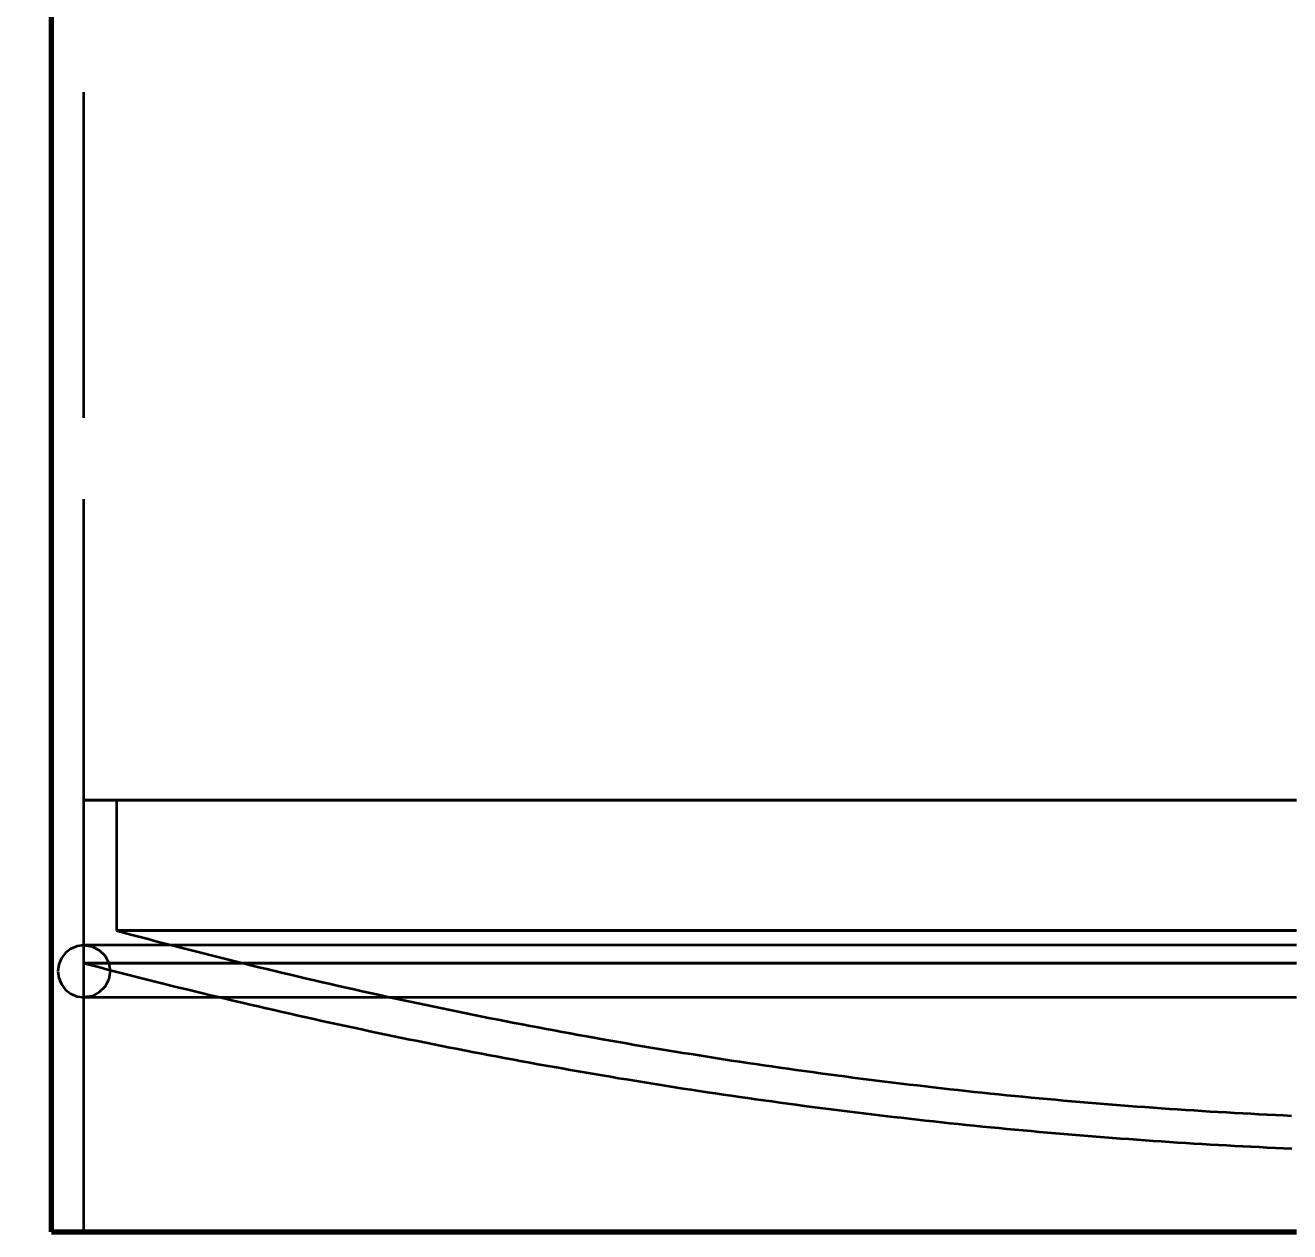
# Model space of a CAD drawing. Header units: millimetres. Extents: x 0 to 2208, y 0 to 420.
# Drawn here: x 87.77 to 103.31, y 120.98 to 135.8 of the extents above; entities that cross this region are included whole.
import ezdxf

# ---------------------------------------------------------------- set-up
doc = ezdxf.new("R2010")
doc.units = ezdxf.units.MM
doc.linetypes.add('IRAM-E-TRAZOS', pattern=[5, 4, -1])
for name, color, linetype, lineweight in [('01-VISIBLE', 7, 'CONTINUOUS', 70), ('02-OCULTA', 4, 'IRAM-E-TRAZOS', 35), ('04-COTA', 3, 'CONTINUOUS', 18)]:
    doc.layers.add(name, color=color, linetype=linetype, lineweight=lineweight)
doc.styles.add('ISO3098', font='isocpeur.ttf')
doc.dimstyles.new('FLAMA-IRAM', dxfattribs={"dimtxt": 3.5, "dimasz": 3.5, "dimexe": 2, "dimexo": 1.5, "dimgap": 1, "dimtad": 1, "dimdec": 1, "dimtxsty": 'ISO3098', "dimblk": 'IRAM_FLECHA', "dimblk1": 'IRAM_FLECHA', "dimblk2": 'IRAM_FLECHA', "dimcen": 2.5, "dimclrd": 256, "dimclre": 256, "dimclrt": 256, "dimazin": 3, "dimtfac": 1, "dimtmove": 0, "dimatfit": 3, "dimlwd": 18, "dimlwe": 18})

# ---------------------------------------------------------------- blocks, each defined once
blk = doc.blocks.new('IRAM_FLECHA')
blk.add_solid([(0, 0), (-1, 0.125), (-1, -0.125)])

msp = doc.modelspace()

# ---------------------------------------------------------------- linework, layer by layer
at = {"layer": '01-VISIBLE'}
msp.add_line((88.088, 120.979), (88.088, 140.105), dxfattribs=at)
msp.add_lwpolyline([(88.088, 120.979), (88.188, 120.979), (88.288, 120.979), (88.388, 120.979), (88.488, 120.979), (88.588, 120.979), (88.688, 120.979), (88.788, 120.979), (88.888, 120.979), (88.988, 120.979), (89.088, 120.979), (89.188, 120.979), (89.288, 120.979), (89.388, 120.979), (89.488, 120.979), (89.588, 120.979), (89.688, 120.979), (89.788, 120.979), (89.888, 120.979), (89.988, 120.979), (90.088, 120.979), (90.188, 120.979), (90.288, 120.979), (90.388, 120.979), (90.488, 120.979), (90.588, 120.979), (90.688, 120.979), (90.788, 120.979), (90.888, 120.979), (90.988, 120.979), (91.088, 120.979), (91.188, 120.979), (91.288, 120.979), (91.388, 120.979), (91.488, 120.979), (91.588, 120.979), (91.688, 120.979), (91.788, 120.979), (91.888, 120.979), (91.988, 120.979), (92.088, 120.979), (92.188, 120.979), (92.288, 120.979), (92.388, 120.979), (92.488, 120.979), (92.588, 120.979), (92.688, 120.979), (92.788, 120.979), (92.888, 120.979), (92.988, 120.979), (93.088, 120.979), (93.188, 120.979), (93.288, 120.979), (93.388, 120.979), (93.488, 120.979), (93.588, 120.979), (93.688, 120.979), (93.788, 120.979), (93.888, 120.979), (93.988, 120.979), (94.088, 120.979), (94.188, 120.979), (94.288, 120.979), (94.388, 120.979), (94.488, 120.979), (94.588, 120.979), (94.688, 120.979), (94.788, 120.979), (94.888, 120.979), (94.988, 120.979), (95.088, 120.979), (95.188, 120.979), (95.288, 120.979), (95.388, 120.979), (95.488, 120.979), (95.588, 120.979), (95.688, 120.979), (95.788, 120.979), (95.888, 120.979), (95.988, 120.979), (96.088, 120.979), (96.188, 120.979), (96.288, 120.979), (96.388, 120.979), (96.488, 120.979), (96.588, 120.979), (96.688, 120.979), (96.788, 120.979), (96.888, 120.979), (96.988, 120.979), (97.088, 120.979), (97.188, 120.979), (97.288, 120.979), (97.388, 120.979), (97.488, 120.979), (97.588, 120.979), (97.688, 120.979), (97.788, 120.979), (97.888, 120.979), (97.988, 120.979), (98.088, 120.979), (98.188, 120.979), (98.288, 120.979), (98.388, 120.979), (98.488, 120.979), (98.588, 120.979), (98.688, 120.979), (98.788, 120.979), (98.888, 120.979), (98.988, 120.979), (99.088, 120.979), (99.188, 120.979), (99.288, 120.979), (99.388, 120.979), (99.488, 120.979), (99.588, 120.979), (99.688, 120.979), (99.788, 120.979), (99.888, 120.979), (99.988, 120.979), (100.088, 120.979), (100.188, 120.979), (100.288, 120.979), (100.388, 120.979), (100.488, 120.979), (100.588, 120.979), (100.688, 120.979), (100.788, 120.979), (100.888, 120.979), (100.988, 120.979), (101.088, 120.979), (101.188, 120.979), (101.288, 120.979), (101.388, 120.979), (101.488, 120.979), (101.588, 120.979), (101.688, 120.979), (101.788, 120.979), (101.888, 120.979), (101.988, 120.979), (102.088, 120.979), (102.188, 120.979), (102.288, 120.979), (102.388, 120.979), (102.488, 120.979), (102.588, 120.979), (102.688, 120.979), (102.788, 120.979), (102.888, 120.979), (102.988, 120.979), (103.088, 120.979), (103.188, 120.979), (103.288, 120.979), (103.388, 120.979)], dxfattribs=at)
at = {"layer": '02-OCULTA'}
for p, q in [((88.488, 120.979), (88.488, 217.391)), ((88.488, 124.279), (88.488, 126.279)), ((88.888, 126.279), (88.888, 124.679))]:
    msp.add_line(p, q, dxfattribs=at)
for points in [[(103.388, 126.279), (103.288, 126.279), (103.188, 126.279), (103.088, 126.279), (102.988, 126.279), (102.888, 126.279), (102.788, 126.279), (102.688, 126.279), (102.588, 126.279), (102.488, 126.279), (102.388, 126.279), (102.288, 126.279), (102.188, 126.279), (102.088, 126.279), (101.988, 126.279), (101.888, 126.279), (101.788, 126.279), (101.688, 126.279), (101.588, 126.279), (101.488, 126.279), (101.388, 126.279), (101.288, 126.279), (101.188, 126.279), (101.088, 126.279), (100.988, 126.279), (100.888, 126.279), (100.788, 126.279), (100.688, 126.279), (100.588, 126.279), (100.488, 126.279), (100.388, 126.279), (100.288, 126.279), (100.188, 126.279), (100.088, 126.279), (99.988, 126.279), (99.888, 126.279), (99.788, 126.279), (99.688, 126.279), (99.588, 126.279), (99.488, 126.279), (99.388, 126.279), (99.288, 126.279), (99.188, 126.279), (99.088, 126.279), (98.988, 126.279), (98.888, 126.279), (98.788, 126.279), (98.688, 126.279), (98.588, 126.279), (98.488, 126.279), (98.388, 126.279), (98.288, 126.279), (98.188, 126.279), (98.088, 126.279), (97.988, 126.279), (97.888, 126.279), (97.788, 126.279), (97.688, 126.279), (97.588, 126.279), (97.488, 126.279), (97.388, 126.279), (97.288, 126.279), (97.188, 126.279), (97.088, 126.279), (96.988, 126.279), (96.888, 126.279), (96.788, 126.279), (96.688, 126.279), (96.588, 126.279), (96.488, 126.279), (96.388, 126.279), (96.288, 126.279), (96.188, 126.279), (96.088, 126.279), (95.988, 126.279), (95.888, 126.279), (95.788, 126.279), (95.688, 126.279), (95.588, 126.279), (95.488, 126.279), (95.388, 126.279), (95.288, 126.279), (95.188, 126.279), (95.088, 126.279), (94.988, 126.279), (94.888, 126.279), (94.788, 126.279), (94.688, 126.279), (94.588, 126.279), (94.488, 126.279), (94.388, 126.279), (94.288, 126.279), (94.188, 126.279), (94.088, 126.279), (93.988, 126.279), (93.888, 126.279), (93.788, 126.279), (93.688, 126.279), (93.588, 126.279), (93.488, 126.279), (93.388, 126.279), (93.288, 126.279), (93.188, 126.279), (93.088, 126.279), (92.988, 126.279), (92.888, 126.279), (92.788, 126.279), (92.688, 126.279), (92.588, 126.279), (92.488, 126.279), (92.388, 126.279), (92.288, 126.279), (92.188, 126.279), (92.088, 126.279), (91.988, 126.279), (91.888, 126.279), (91.788, 126.279), (91.688, 126.279), (91.588, 126.279), (91.488, 126.279), (91.388, 126.279), (91.288, 126.279), (91.188, 126.279), (91.088, 126.279), (90.988, 126.279), (90.888, 126.279), (90.788, 126.279), (90.688, 126.279), (90.588, 126.279), (90.488, 126.279), (90.388, 126.279), (90.288, 126.279), (90.188, 126.279), (90.088, 126.279), (89.988, 126.279), (89.888, 126.279), (89.788, 126.279), (89.688, 126.279), (89.588, 126.279), (89.488, 126.279), (89.388, 126.279), (89.288, 126.279), (89.188, 126.279), (89.088, 126.279), (88.988, 126.279), (88.888, 126.279), (88.788, 126.279), (88.688, 126.279), (88.588, 126.279), (88.488, 126.279)], [(88.488, 126.279), (88.588, 126.279), (88.688, 126.279), (88.788, 126.279), (88.888, 126.279), (88.988, 126.279), (89.088, 126.279), (89.188, 126.279), (89.288, 126.279), (89.388, 126.279), (89.488, 126.279), (89.588, 126.279), (89.688, 126.279), (89.788, 126.279), (89.888, 126.279), (89.988, 126.279), (90.088, 126.279), (90.188, 126.279), (90.288, 126.279), (90.388, 126.279), (90.488, 126.279), (90.588, 126.279), (90.688, 126.279), (90.788, 126.279), (90.888, 126.279), (90.988, 126.279), (91.088, 126.279), (91.188, 126.279), (91.288, 126.279), (91.388, 126.279), (91.488, 126.279), (91.588, 126.279), (91.688, 126.279), (91.788, 126.279), (91.888, 126.279), (91.988, 126.279), (92.088, 126.279), (92.188, 126.279), (92.288, 126.279), (92.388, 126.279), (92.488, 126.279), (92.588, 126.279), (92.688, 126.279), (92.788, 126.279), (92.888, 126.279), (92.988, 126.279), (93.088, 126.279), (93.188, 126.279), (93.288, 126.279), (93.388, 126.279), (93.488, 126.279), (93.588, 126.279), (93.688, 126.279), (93.788, 126.279), (93.888, 126.279), (93.988, 126.279), (94.088, 126.279), (94.188, 126.279), (94.288, 126.279), (94.388, 126.279), (94.488, 126.279), (94.588, 126.279), (94.688, 126.279), (94.788, 126.279), (94.888, 126.279), (94.988, 126.279), (95.088, 126.279), (95.188, 126.279), (95.288, 126.279), (95.388, 126.279), (95.488, 126.279), (95.588, 126.279), (95.688, 126.279), (95.788, 126.279), (95.888, 126.279), (95.988, 126.279), (96.088, 126.279), (96.188, 126.279), (96.288, 126.279), (96.388, 126.279), (96.488, 126.279), (96.588, 126.279), (96.688, 126.279), (96.788, 126.279), (96.888, 126.279), (96.988, 126.279), (97.088, 126.279), (97.188, 126.279), (97.288, 126.279), (97.388, 126.279), (97.488, 126.279), (97.588, 126.279), (97.688, 126.279), (97.788, 126.279), (97.888, 126.279), (97.988, 126.279), (98.088, 126.279), (98.188, 126.279), (98.288, 126.279), (98.388, 126.279), (98.488, 126.279), (98.588, 126.279), (98.688, 126.279), (98.788, 126.279), (98.888, 126.279), (98.988, 126.279), (99.088, 126.279), (99.188, 126.279), (99.288, 126.279), (99.388, 126.279), (99.488, 126.279), (99.588, 126.279), (99.688, 126.279), (99.788, 126.279), (99.888, 126.279), (99.988, 126.279), (100.088, 126.279), (100.188, 126.279), (100.288, 126.279), (100.388, 126.279), (100.488, 126.279), (100.588, 126.279), (100.688, 126.279), (100.788, 126.279), (100.888, 126.279), (100.988, 126.279), (101.088, 126.279), (101.188, 126.279), (101.288, 126.279), (101.388, 126.279), (101.488, 126.279), (101.588, 126.279), (101.688, 126.279), (101.788, 126.279), (101.888, 126.279), (101.988, 126.279), (102.088, 126.279), (102.188, 126.279), (102.288, 126.279), (102.388, 126.279), (102.488, 126.279), (102.588, 126.279), (102.688, 126.279), (102.788, 126.279), (102.888, 126.279), (102.988, 126.279), (103.088, 126.279), (103.188, 126.279), (103.288, 126.279), (103.388, 126.279)], [(103.388, 126.279), (103.288, 126.279), (103.188, 126.279), (103.088, 126.279), (102.988, 126.279), (102.888, 126.279), (102.788, 126.279), (102.688, 126.279), (102.588, 126.279), (102.488, 126.279), (102.388, 126.279), (102.288, 126.279), (102.188, 126.279), (102.088, 126.279), (101.988, 126.279), (101.888, 126.279), (101.788, 126.279), (101.688, 126.279), (101.588, 126.279), (101.488, 126.279), (101.388, 126.279), (101.288, 126.279), (101.188, 126.279), (101.088, 126.279), (100.988, 126.279), (100.888, 126.279), (100.788, 126.279), (100.688, 126.279), (100.588, 126.279), (100.488, 126.279), (100.388, 126.279), (100.288, 126.279), (100.188, 126.279), (100.088, 126.279), (99.988, 126.279), (99.888, 126.279), (99.788, 126.279), (99.688, 126.279), (99.588, 126.279), (99.488, 126.279), (99.388, 126.279), (99.288, 126.279), (99.188, 126.279), (99.088, 126.279), (98.988, 126.279), (98.888, 126.279), (98.788, 126.279), (98.688, 126.279), (98.588, 126.279), (98.488, 126.279), (98.388, 126.279), (98.288, 126.279), (98.188, 126.279), (98.088, 126.279), (97.988, 126.279), (97.888, 126.279), (97.788, 126.279), (97.688, 126.279), (97.588, 126.279), (97.488, 126.279), (97.388, 126.279), (97.288, 126.279), (97.188, 126.279), (97.088, 126.279), (96.988, 126.279), (96.888, 126.279), (96.788, 126.279), (96.688, 126.279), (96.588, 126.279), (96.488, 126.279), (96.388, 126.279), (96.288, 126.279), (96.188, 126.279), (96.088, 126.279), (95.988, 126.279), (95.888, 126.279), (95.788, 126.279), (95.688, 126.279), (95.588, 126.279), (95.488, 126.279), (95.388, 126.279), (95.288, 126.279), (95.188, 126.279), (95.088, 126.279), (94.988, 126.279), (94.888, 126.279), (94.788, 126.279), (94.688, 126.279), (94.588, 126.279), (94.488, 126.279), (94.388, 126.279), (94.288, 126.279), (94.188, 126.279), (94.088, 126.279), (93.988, 126.279), (93.888, 126.279), (93.788, 126.279), (93.688, 126.279), (93.588, 126.279), (93.488, 126.279), (93.388, 126.279), (93.288, 126.279), (93.188, 126.279), (93.088, 126.279), (92.988, 126.279), (92.888, 126.279), (92.788, 126.279), (92.688, 126.279), (92.588, 126.279), (92.488, 126.279), (92.388, 126.279), (92.288, 126.279), (92.188, 126.279), (92.088, 126.279), (91.988, 126.279), (91.888, 126.279), (91.788, 126.279), (91.688, 126.279), (91.588, 126.279), (91.488, 126.279), (91.388, 126.279), (91.288, 126.279), (91.188, 126.279), (91.088, 126.279), (90.988, 126.279), (90.888, 126.279), (90.788, 126.279), (90.688, 126.279), (90.588, 126.279), (90.488, 126.279), (90.388, 126.279), (90.288, 126.279), (90.188, 126.279), (90.088, 126.279), (89.988, 126.279), (89.888, 126.279), (89.788, 126.279), (89.688, 126.279), (89.588, 126.279), (89.488, 126.279), (89.388, 126.279), (89.288, 126.279), (89.188, 126.279), (89.088, 126.279), (88.988, 126.279), (88.888, 126.279)], [(88.888, 126.279), (88.988, 126.279), (89.088, 126.279), (89.188, 126.279), (89.288, 126.279), (89.388, 126.279), (89.488, 126.279), (89.588, 126.279), (89.688, 126.279), (89.788, 126.279), (89.888, 126.279), (89.988, 126.279), (90.088, 126.279), (90.188, 126.279), (90.288, 126.279), (90.388, 126.279), (90.488, 126.279), (90.588, 126.279), (90.688, 126.279), (90.788, 126.279), (90.888, 126.279), (90.988, 126.279), (91.088, 126.279), (91.188, 126.279), (91.288, 126.279), (91.388, 126.279), (91.488, 126.279), (91.588, 126.279), (91.688, 126.279), (91.788, 126.279), (91.888, 126.279), (91.988, 126.279), (92.088, 126.279), (92.188, 126.279), (92.288, 126.279), (92.388, 126.279), (92.488, 126.279), (92.588, 126.279), (92.688, 126.279), (92.788, 126.279), (92.888, 126.279), (92.988, 126.279), (93.088, 126.279), (93.188, 126.279), (93.288, 126.279), (93.388, 126.279), (93.488, 126.279), (93.588, 126.279), (93.688, 126.279), (93.788, 126.279), (93.888, 126.279), (93.988, 126.279), (94.088, 126.279), (94.188, 126.279), (94.288, 126.279), (94.388, 126.279), (94.488, 126.279), (94.588, 126.279), (94.688, 126.279), (94.788, 126.279), (94.888, 126.279), (94.988, 126.279), (95.088, 126.279), (95.188, 126.279), (95.288, 126.279), (95.388, 126.279), (95.488, 126.279), (95.588, 126.279), (95.688, 126.279), (95.788, 126.279), (95.888, 126.279), (95.988, 126.279), (96.088, 126.279), (96.188, 126.279), (96.288, 126.279), (96.388, 126.279), (96.488, 126.279), (96.588, 126.279), (96.688, 126.279), (96.788, 126.279), (96.888, 126.279), (96.988, 126.279), (97.088, 126.279), (97.188, 126.279), (97.288, 126.279), (97.388, 126.279), (97.488, 126.279), (97.588, 126.279), (97.688, 126.279), (97.788, 126.279), (97.888, 126.279), (97.988, 126.279), (98.088, 126.279), (98.188, 126.279), (98.288, 126.279), (98.388, 126.279), (98.488, 126.279), (98.588, 126.279), (98.688, 126.279), (98.788, 126.279), (98.888, 126.279), (98.988, 126.279), (99.088, 126.279), (99.188, 126.279), (99.288, 126.279), (99.388, 126.279), (99.488, 126.279), (99.588, 126.279), (99.688, 126.279), (99.788, 126.279), (99.888, 126.279), (99.988, 126.279), (100.088, 126.279), (100.188, 126.279), (100.288, 126.279), (100.388, 126.279), (100.488, 126.279), (100.588, 126.279), (100.688, 126.279), (100.788, 126.279), (100.888, 126.279), (100.988, 126.279), (101.088, 126.279), (101.188, 126.279), (101.288, 126.279), (101.388, 126.279), (101.488, 126.279), (101.588, 126.279), (101.688, 126.279), (101.788, 126.279), (101.888, 126.279), (101.988, 126.279), (102.088, 126.279), (102.188, 126.279), (102.288, 126.279), (102.388, 126.279), (102.488, 126.279), (102.588, 126.279), (102.688, 126.279), (102.788, 126.279), (102.888, 126.279), (102.988, 126.279), (103.088, 126.279), (103.188, 126.279), (103.288, 126.279), (103.388, 126.279)], [(103.388, 124.679), (103.288, 124.679), (103.188, 124.679), (103.088, 124.679), (102.988, 124.679), (102.888, 124.679), (102.788, 124.679), (102.688, 124.679), (102.588, 124.679), (102.488, 124.679), (102.388, 124.679), (102.288, 124.679), (102.188, 124.679), (102.088, 124.679), (101.988, 124.679), (101.888, 124.679), (101.788, 124.679), (101.688, 124.679), (101.588, 124.679), (101.488, 124.679), (101.388, 124.679), (101.288, 124.679), (101.188, 124.679), (101.088, 124.679), (100.988, 124.679), (100.888, 124.679), (100.788, 124.679), (100.688, 124.679), (100.588, 124.679), (100.488, 124.679), (100.388, 124.679), (100.288, 124.679), (100.188, 124.679), (100.088, 124.679), (99.988, 124.679), (99.888, 124.679), (99.788, 124.679), (99.688, 124.679), (99.588, 124.679), (99.488, 124.679), (99.388, 124.679), (99.288, 124.679), (99.188, 124.679), (99.088, 124.679), (98.988, 124.679), (98.888, 124.679), (98.788, 124.679), (98.688, 124.679), (98.588, 124.679), (98.488, 124.679), (98.388, 124.679), (98.288, 124.679), (98.188, 124.679), (98.088, 124.679), (97.988, 124.679), (97.888, 124.679), (97.788, 124.679), (97.688, 124.679), (97.588, 124.679), (97.488, 124.679), (97.388, 124.679), (97.288, 124.679), (97.188, 124.679), (97.088, 124.679), (96.988, 124.679), (96.888, 124.679), (96.788, 124.679), (96.688, 124.679), (96.588, 124.679), (96.488, 124.679), (96.388, 124.679), (96.288, 124.679), (96.188, 124.679), (96.088, 124.679), (95.988, 124.679), (95.888, 124.679), (95.788, 124.679), (95.688, 124.679), (95.588, 124.679), (95.488, 124.679), (95.388, 124.679), (95.288, 124.679), (95.188, 124.679), (95.088, 124.679), (94.988, 124.679), (94.888, 124.679), (94.788, 124.679), (94.688, 124.679), (94.588, 124.679), (94.488, 124.679), (94.388, 124.679), (94.288, 124.679), (94.188, 124.679), (94.088, 124.679), (93.988, 124.679), (93.888, 124.679), (93.788, 124.679), (93.688, 124.679), (93.588, 124.679), (93.488, 124.679), (93.388, 124.679), (93.288, 124.679), (93.188, 124.679), (93.088, 124.679), (92.988, 124.679), (92.888, 124.679), (92.788, 124.679), (92.688, 124.679), (92.588, 124.679), (92.488, 124.679), (92.388, 124.679), (92.288, 124.679), (92.188, 124.679), (92.088, 124.679), (91.988, 124.679), (91.888, 124.679), (91.788, 124.679), (91.688, 124.679), (91.588, 124.679), (91.488, 124.679), (91.388, 124.679), (91.288, 124.679), (91.188, 124.679), (91.088, 124.679), (90.988, 124.679), (90.888, 124.679), (90.788, 124.679), (90.688, 124.679), (90.588, 124.679), (90.488, 124.679), (90.388, 124.679), (90.288, 124.679), (90.188, 124.679), (90.088, 124.679), (89.988, 124.679), (89.888, 124.679), (89.788, 124.679), (89.688, 124.679), (89.588, 124.679), (89.488, 124.679), (89.388, 124.679), (89.288, 124.679), (89.188, 124.679), (89.088, 124.679), (88.988, 124.679), (88.888, 124.679)], [(88.888, 124.679), (88.988, 124.679), (89.088, 124.679), (89.188, 124.679), (89.288, 124.679), (89.388, 124.679), (89.488, 124.679), (89.588, 124.679), (89.688, 124.679), (89.788, 124.679), (89.888, 124.679), (89.988, 124.679), (90.088, 124.679), (90.188, 124.679), (90.288, 124.679), (90.388, 124.679), (90.488, 124.679), (90.588, 124.679), (90.688, 124.679), (90.788, 124.679), (90.888, 124.679), (90.988, 124.679), (91.088, 124.679), (91.188, 124.679), (91.288, 124.679), (91.388, 124.679), (91.488, 124.679), (91.588, 124.679), (91.688, 124.679), (91.788, 124.679), (91.888, 124.679), (91.988, 124.679), (92.088, 124.679), (92.188, 124.679), (92.288, 124.679), (92.388, 124.679), (92.488, 124.679), (92.588, 124.679), (92.688, 124.679), (92.788, 124.679), (92.888, 124.679), (92.988, 124.679), (93.088, 124.679), (93.188, 124.679), (93.288, 124.679), (93.388, 124.679), (93.488, 124.679), (93.588, 124.679), (93.688, 124.679), (93.788, 124.679), (93.888, 124.679), (93.988, 124.679), (94.088, 124.679), (94.188, 124.679), (94.288, 124.679), (94.388, 124.679), (94.488, 124.679), (94.588, 124.679), (94.688, 124.679), (94.788, 124.679), (94.888, 124.679), (94.988, 124.679), (95.088, 124.679), (95.188, 124.679), (95.288, 124.679), (95.388, 124.679), (95.488, 124.679), (95.588, 124.679), (95.688, 124.679), (95.788, 124.679), (95.888, 124.679), (95.988, 124.679), (96.088, 124.679), (96.188, 124.679), (96.288, 124.679), (96.388, 124.679), (96.488, 124.679), (96.588, 124.679), (96.688, 124.679), (96.788, 124.679), (96.888, 124.679), (96.988, 124.679), (97.088, 124.679), (97.188, 124.679), (97.288, 124.679), (97.388, 124.679), (97.488, 124.679), (97.588, 124.679), (97.688, 124.679), (97.788, 124.679), (97.888, 124.679), (97.988, 124.679), (98.088, 124.679), (98.188, 124.679), (98.288, 124.679), (98.388, 124.679), (98.488, 124.679), (98.588, 124.679), (98.688, 124.679), (98.788, 124.679), (98.888, 124.679), (98.988, 124.679), (99.088, 124.679), (99.188, 124.679), (99.288, 124.679), (99.388, 124.679), (99.488, 124.679), (99.588, 124.679), (99.688, 124.679), (99.788, 124.679), (99.888, 124.679), (99.988, 124.679), (100.088, 124.679), (100.188, 124.679), (100.288, 124.679), (100.388, 124.679), (100.488, 124.679), (100.588, 124.679), (100.688, 124.679), (100.788, 124.679), (100.888, 124.679), (100.988, 124.679), (101.088, 124.679), (101.188, 124.679), (101.288, 124.679), (101.388, 124.679), (101.488, 124.679), (101.588, 124.679), (101.688, 124.679), (101.788, 124.679), (101.888, 124.679), (101.988, 124.679), (102.088, 124.679), (102.188, 124.679), (102.288, 124.679), (102.388, 124.679), (102.488, 124.679), (102.588, 124.679), (102.688, 124.679), (102.788, 124.679), (102.888, 124.679), (102.988, 124.679), (103.088, 124.679), (103.188, 124.679), (103.288, 124.679), (103.388, 124.679)], [(88.888, 124.679), (88.985, 124.652), (89.082, 124.627), (89.179, 124.601), (89.276, 124.575), (89.373, 124.55), (89.47, 124.524), (89.567, 124.499), (89.664, 124.474), (89.761, 124.449), (89.859, 124.424), (89.956, 124.399), (90.053, 124.375), (90.15, 124.35), (90.248, 124.326), (90.345, 124.302), (90.443, 124.278), (90.54, 124.254), (90.637, 124.23), (90.735, 124.207), (90.833, 124.183), (90.93, 124.16), (91.028, 124.137), (91.125, 124.114), (91.223, 124.091), (91.321, 124.068), (91.419, 124.046), (91.516, 124.023), (91.614, 124.001), (91.712, 123.979), (91.81, 123.957), (91.908, 123.935), (92.006, 123.913), (92.104, 123.891), (92.202, 123.87), (92.3, 123.849), (92.398, 123.828), (92.496, 123.807), (92.594, 123.786), (92.692, 123.765), (92.79, 123.744), (92.889, 123.724), (92.987, 123.703), (93.085, 123.683), (93.184, 123.663), (93.282, 123.643), (93.38, 123.624), (93.479, 123.604), (93.577, 123.585), (93.676, 123.565), (93.774, 123.546), (93.873, 123.527), (93.971, 123.508), (94.07, 123.49), (94.168, 123.471), (94.267, 123.453), (94.366, 123.434), (94.464, 123.416), (94.563, 123.398), (94.662, 123.38), (94.76, 123.363), (94.859, 123.345), (94.958, 123.328), (95.057, 123.31), (95.156, 123.293), (95.255, 123.276), (95.354, 123.259), (95.452, 123.243), (95.551, 123.226), (95.65, 123.21), (95.749, 123.194), (95.848, 123.178), (95.948, 123.162), (96.047, 123.146), (96.146, 123.13), (96.245, 123.115), (96.344, 123.099), (96.443, 123.084), (96.542, 123.069), (96.642, 123.054), (96.741, 123.04), (96.84, 123.025), (96.939, 123.011), (97.039, 122.996), (97.138, 122.982), (97.237, 122.968), (97.337, 122.954), (97.436, 122.941), (97.536, 122.927), (97.635, 122.914), (97.734, 122.901), (97.834, 122.888), (97.933, 122.875), (98.033, 122.862), (98.132, 122.849), (98.232, 122.837), (98.332, 122.824), (98.431, 122.812), (98.531, 122.8), (98.63, 122.788), (98.73, 122.777), (98.83, 122.765), (98.929, 122.754), (99.029, 122.742), (99.129, 122.731), (99.229, 122.72), (99.328, 122.71), (99.428, 122.699), (99.528, 122.689), (99.628, 122.678), (99.727, 122.668), (99.827, 122.658), (99.927, 122.648), (100.027, 122.638), (100.127, 122.629), (100.227, 122.619), (100.327, 122.61), (100.427, 122.601), (100.527, 122.592), (100.626, 122.583), (100.726, 122.575), (100.826, 122.566), (100.926, 122.558), (101.026, 122.55), (101.126, 122.542), (101.226, 122.534), (101.326, 122.526), (101.427, 122.518), (101.527, 122.511), (101.627, 122.504), (101.727, 122.497), (101.827, 122.49), (101.927, 122.483), (102.027, 122.476), (102.127, 122.47), (102.227, 122.464), (102.327, 122.457), (102.428, 122.451), (102.528, 122.446), (102.628, 122.44), (102.728, 122.434), (102.828, 122.429), (102.928, 122.424), (103.029, 122.419), (103.129, 122.414), (103.229, 122.409), (103.329, 122.404)], [(88.488, 124.499), (88.405, 124.488), (88.328, 124.456), (88.262, 124.405), (88.211, 124.339), (88.179, 124.261), (88.168, 124.179)], [(103.388, 124.499), (103.288, 124.499), (103.188, 124.499), (103.088, 124.499), (102.988, 124.499), (102.888, 124.499), (102.788, 124.499), (102.688, 124.499), (102.588, 124.499), (102.488, 124.499), (102.388, 124.499), (102.288, 124.499), (102.188, 124.499), (102.088, 124.499), (101.988, 124.499), (101.888, 124.499), (101.788, 124.499), (101.688, 124.499), (101.588, 124.499), (101.488, 124.499), (101.388, 124.499), (101.288, 124.499), (101.188, 124.499), (101.088, 124.499), (100.988, 124.499), (100.888, 124.499), (100.788, 124.499), (100.688, 124.499), (100.588, 124.499), (100.488, 124.499), (100.388, 124.499), (100.288, 124.499), (100.188, 124.499), (100.088, 124.499), (99.988, 124.499), (99.888, 124.499), (99.788, 124.499), (99.688, 124.499), (99.588, 124.499), (99.488, 124.499), (99.388, 124.499), (99.288, 124.499), (99.188, 124.499), (99.088, 124.499), (98.988, 124.499), (98.888, 124.499), (98.788, 124.499), (98.688, 124.499), (98.588, 124.499), (98.488, 124.499), (98.388, 124.499), (98.288, 124.499), (98.188, 124.499), (98.088, 124.499), (97.988, 124.499), (97.888, 124.499), (97.788, 124.499), (97.688, 124.499), (97.588, 124.499), (97.488, 124.499), (97.388, 124.499), (97.288, 124.499), (97.188, 124.499), (97.088, 124.499), (96.988, 124.499), (96.888, 124.499), (96.788, 124.499), (96.688, 124.499), (96.588, 124.499), (96.488, 124.499), (96.388, 124.499), (96.288, 124.499), (96.188, 124.499), (96.088, 124.499), (95.988, 124.499), (95.888, 124.499), (95.788, 124.499), (95.688, 124.499), (95.588, 124.499), (95.488, 124.499), (95.388, 124.499), (95.288, 124.499), (95.188, 124.499), (95.088, 124.499), (94.988, 124.499), (94.888, 124.499), (94.788, 124.499), (94.688, 124.499), (94.588, 124.499), (94.488, 124.499), (94.388, 124.499), (94.288, 124.499), (94.188, 124.499), (94.088, 124.499), (93.988, 124.499), (93.888, 124.499), (93.788, 124.499), (93.688, 124.499), (93.588, 124.499), (93.488, 124.499), (93.388, 124.499), (93.288, 124.499), (93.188, 124.499), (93.088, 124.499), (92.988, 124.499), (92.888, 124.499), (92.788, 124.499), (92.688, 124.499), (92.588, 124.499), (92.488, 124.499), (92.388, 124.499), (92.288, 124.499), (92.188, 124.499), (92.088, 124.499), (91.988, 124.499), (91.888, 124.499), (91.788, 124.499), (91.688, 124.499), (91.588, 124.499), (91.488, 124.499), (91.388, 124.499), (91.288, 124.499), (91.188, 124.499), (91.088, 124.499), (90.988, 124.499), (90.888, 124.499), (90.788, 124.499), (90.688, 124.499), (90.588, 124.499), (90.488, 124.499), (90.388, 124.499), (90.288, 124.499), (90.188, 124.499), (90.088, 124.499), (89.988, 124.499), (89.888, 124.499), (89.788, 124.499), (89.688, 124.499), (89.588, 124.499), (89.488, 124.499), (89.388, 124.499), (89.288, 124.499), (89.188, 124.499), (89.088, 124.499), (88.988, 124.499), (88.888, 124.499), (88.788, 124.499), (88.688, 124.499), (88.588, 124.499), (88.488, 124.499)], [(103.388, 124.499), (103.288, 124.499), (103.188, 124.499), (103.088, 124.499), (102.988, 124.499), (102.888, 124.499), (102.788, 124.499), (102.688, 124.499), (102.588, 124.499), (102.488, 124.499), (102.388, 124.499), (102.288, 124.499), (102.188, 124.499), (102.088, 124.499), (101.988, 124.499), (101.888, 124.499), (101.788, 124.499), (101.688, 124.499), (101.588, 124.499), (101.488, 124.499), (101.388, 124.499), (101.288, 124.499), (101.188, 124.499), (101.088, 124.499), (100.988, 124.499), (100.888, 124.499), (100.788, 124.499), (100.688, 124.499), (100.588, 124.499), (100.488, 124.499), (100.388, 124.499), (100.288, 124.499), (100.188, 124.499), (100.088, 124.499), (99.988, 124.499), (99.888, 124.499), (99.788, 124.499), (99.688, 124.499), (99.588, 124.499), (99.488, 124.499), (99.388, 124.499), (99.288, 124.499), (99.188, 124.499), (99.088, 124.499), (98.988, 124.499), (98.888, 124.499), (98.788, 124.499), (98.688, 124.499), (98.588, 124.499), (98.488, 124.499), (98.388, 124.499), (98.288, 124.499), (98.188, 124.499), (98.088, 124.499), (97.988, 124.499), (97.888, 124.499), (97.788, 124.499), (97.688, 124.499), (97.588, 124.499), (97.488, 124.499), (97.388, 124.499), (97.288, 124.499), (97.188, 124.499), (97.088, 124.499), (96.988, 124.499), (96.888, 124.499), (96.788, 124.499), (96.688, 124.499), (96.588, 124.499), (96.488, 124.499), (96.388, 124.499), (96.288, 124.499), (96.188, 124.499), (96.088, 124.499), (95.988, 124.499), (95.888, 124.499), (95.788, 124.499), (95.688, 124.499), (95.588, 124.499), (95.488, 124.499), (95.388, 124.499), (95.288, 124.499), (95.188, 124.499), (95.088, 124.499), (94.988, 124.499), (94.888, 124.499), (94.788, 124.499), (94.688, 124.499), (94.588, 124.499), (94.488, 124.499), (94.388, 124.499), (94.288, 124.499), (94.188, 124.499), (94.088, 124.499), (93.988, 124.499), (93.888, 124.499), (93.788, 124.499), (93.688, 124.499), (93.588, 124.499), (93.488, 124.499), (93.388, 124.499), (93.288, 124.499), (93.188, 124.499), (93.088, 124.499), (92.988, 124.499), (92.888, 124.499), (92.788, 124.499), (92.688, 124.499), (92.588, 124.499), (92.488, 124.499), (92.388, 124.499), (92.288, 124.499), (92.188, 124.499), (92.088, 124.499), (91.988, 124.499), (91.888, 124.499), (91.788, 124.499), (91.688, 124.499), (91.588, 124.499), (91.488, 124.499), (91.388, 124.499), (91.288, 124.499), (91.188, 124.499), (91.088, 124.499), (90.988, 124.499), (90.888, 124.499), (90.788, 124.499), (90.688, 124.499), (90.588, 124.499), (90.488, 124.499), (90.388, 124.499), (90.288, 124.499), (90.188, 124.499), (90.088, 124.499), (89.988, 124.499), (89.888, 124.499), (89.788, 124.499), (89.688, 124.499), (89.588, 124.499), (89.488, 124.499), (89.388, 124.499), (89.288, 124.499), (89.188, 124.499), (89.088, 124.499), (88.988, 124.499), (88.888, 124.499), (88.788, 124.499), (88.688, 124.499), (88.588, 124.499), (88.488, 124.499)], [(88.488, 124.499), (88.587, 124.483), (88.676, 124.437), (88.747, 124.367), (88.792, 124.277), (88.808, 124.179), (88.792, 124.08), (88.747, 123.99), (88.676, 123.92), (88.587, 123.874), (88.488, 123.859)], [(88.168, 124.179), (88.179, 124.096), (88.211, 124.019), (88.262, 123.952), (88.328, 123.901), (88.405, 123.869), (88.488, 123.859)], [(103.388, 124.279), (103.288, 124.279), (103.188, 124.279), (103.088, 124.279), (102.988, 124.279), (102.888, 124.279), (102.788, 124.279), (102.688, 124.279), (102.588, 124.279), (102.488, 124.279), (102.388, 124.279), (102.288, 124.279), (102.188, 124.279), (102.088, 124.279), (101.988, 124.279), (101.888, 124.279), (101.788, 124.279), (101.688, 124.279), (101.588, 124.279), (101.488, 124.279), (101.388, 124.279), (101.288, 124.279), (101.188, 124.279), (101.088, 124.279), (100.988, 124.279), (100.888, 124.279), (100.788, 124.279), (100.688, 124.279), (100.588, 124.279), (100.488, 124.279), (100.388, 124.279), (100.288, 124.279), (100.188, 124.279), (100.088, 124.279), (99.988, 124.279), (99.888, 124.279), (99.788, 124.279), (99.688, 124.279), (99.588, 124.279), (99.488, 124.279), (99.388, 124.279), (99.288, 124.279), (99.188, 124.279), (99.088, 124.279), (98.988, 124.279), (98.888, 124.279), (98.788, 124.279), (98.688, 124.279), (98.588, 124.279), (98.488, 124.279), (98.388, 124.279), (98.288, 124.279), (98.188, 124.279), (98.088, 124.279), (97.988, 124.279), (97.888, 124.279), (97.788, 124.279), (97.688, 124.279), (97.588, 124.279), (97.488, 124.279), (97.388, 124.279), (97.288, 124.279), (97.188, 124.279), (97.088, 124.279), (96.988, 124.279), (96.888, 124.279), (96.788, 124.279), (96.688, 124.279), (96.588, 124.279), (96.488, 124.279), (96.388, 124.279), (96.288, 124.279), (96.188, 124.279), (96.088, 124.279), (95.988, 124.279), (95.888, 124.279), (95.788, 124.279), (95.688, 124.279), (95.588, 124.279), (95.488, 124.279), (95.388, 124.279), (95.288, 124.279), (95.188, 124.279), (95.088, 124.279), (94.988, 124.279), (94.888, 124.279), (94.788, 124.279), (94.688, 124.279), (94.588, 124.279), (94.488, 124.279), (94.388, 124.279), (94.288, 124.279), (94.188, 124.279), (94.088, 124.279), (93.988, 124.279), (93.888, 124.279), (93.788, 124.279), (93.688, 124.279), (93.588, 124.279), (93.488, 124.279), (93.388, 124.279), (93.288, 124.279), (93.188, 124.279), (93.088, 124.279), (92.988, 124.279), (92.888, 124.279), (92.788, 124.279), (92.688, 124.279), (92.588, 124.279), (92.488, 124.279), (92.388, 124.279), (92.288, 124.279), (92.188, 124.279), (92.088, 124.279), (91.988, 124.279), (91.888, 124.279), (91.788, 124.279), (91.688, 124.279), (91.588, 124.279), (91.488, 124.279), (91.388, 124.279), (91.288, 124.279), (91.188, 124.279), (91.088, 124.279), (90.988, 124.279), (90.888, 124.279), (90.788, 124.279), (90.688, 124.279), (90.588, 124.279), (90.488, 124.279), (90.388, 124.279), (90.288, 124.279), (90.188, 124.279), (90.088, 124.279), (89.988, 124.279), (89.888, 124.279), (89.788, 124.279), (89.688, 124.279), (89.588, 124.279), (89.488, 124.279), (89.388, 124.279), (89.288, 124.279), (89.188, 124.279), (89.088, 124.279), (88.988, 124.279), (88.888, 124.279), (88.788, 124.279), (88.688, 124.279), (88.588, 124.279), (88.488, 124.279)], [(88.488, 124.279), (88.588, 124.279), (88.688, 124.279), (88.788, 124.279), (88.888, 124.279), (88.988, 124.279), (89.088, 124.279), (89.188, 124.279), (89.288, 124.279), (89.388, 124.279), (89.488, 124.279), (89.588, 124.279), (89.688, 124.279), (89.788, 124.279), (89.888, 124.279), (89.988, 124.279), (90.088, 124.279), (90.188, 124.279), (90.288, 124.279), (90.388, 124.279), (90.488, 124.279), (90.588, 124.279), (90.688, 124.279), (90.788, 124.279), (90.888, 124.279), (90.988, 124.279), (91.088, 124.279), (91.188, 124.279), (91.288, 124.279), (91.388, 124.279), (91.488, 124.279), (91.588, 124.279), (91.688, 124.279), (91.788, 124.279), (91.888, 124.279), (91.988, 124.279), (92.088, 124.279), (92.188, 124.279), (92.288, 124.279), (92.388, 124.279), (92.488, 124.279), (92.588, 124.279), (92.688, 124.279), (92.788, 124.279), (92.888, 124.279), (92.988, 124.279), (93.088, 124.279), (93.188, 124.279), (93.288, 124.279), (93.388, 124.279), (93.488, 124.279), (93.588, 124.279), (93.688, 124.279), (93.788, 124.279), (93.888, 124.279), (93.988, 124.279), (94.088, 124.279), (94.188, 124.279), (94.288, 124.279), (94.388, 124.279), (94.488, 124.279), (94.588, 124.279), (94.688, 124.279), (94.788, 124.279), (94.888, 124.279), (94.988, 124.279), (95.088, 124.279), (95.188, 124.279), (95.288, 124.279), (95.388, 124.279), (95.488, 124.279), (95.588, 124.279), (95.688, 124.279), (95.788, 124.279), (95.888, 124.279), (95.988, 124.279), (96.088, 124.279), (96.188, 124.279), (96.288, 124.279), (96.388, 124.279), (96.488, 124.279), (96.588, 124.279), (96.688, 124.279), (96.788, 124.279), (96.888, 124.279), (96.988, 124.279), (97.088, 124.279), (97.188, 124.279), (97.288, 124.279), (97.388, 124.279), (97.488, 124.279), (97.588, 124.279), (97.688, 124.279), (97.788, 124.279), (97.888, 124.279), (97.988, 124.279), (98.088, 124.279), (98.188, 124.279), (98.288, 124.279), (98.388, 124.279), (98.488, 124.279), (98.588, 124.279), (98.688, 124.279), (98.788, 124.279), (98.888, 124.279), (98.988, 124.279), (99.088, 124.279), (99.188, 124.279), (99.288, 124.279), (99.388, 124.279), (99.488, 124.279), (99.588, 124.279), (99.688, 124.279), (99.788, 124.279), (99.888, 124.279), (99.988, 124.279), (100.088, 124.279), (100.188, 124.279), (100.288, 124.279), (100.388, 124.279), (100.488, 124.279), (100.588, 124.279), (100.688, 124.279), (100.788, 124.279), (100.888, 124.279), (100.988, 124.279), (101.088, 124.279), (101.188, 124.279), (101.288, 124.279), (101.388, 124.279), (101.488, 124.279), (101.588, 124.279), (101.688, 124.279), (101.788, 124.279), (101.888, 124.279), (101.988, 124.279), (102.088, 124.279), (102.188, 124.279), (102.288, 124.279), (102.388, 124.279), (102.488, 124.279), (102.588, 124.279), (102.688, 124.279), (102.788, 124.279), (102.888, 124.279), (102.988, 124.279), (103.088, 124.279), (103.188, 124.279), (103.288, 124.279), (103.388, 124.279)], [(88.488, 124.279), (88.585, 124.253), (88.682, 124.228), (88.779, 124.202), (88.876, 124.177), (88.973, 124.152), (89.071, 124.127), (89.168, 124.103), (89.265, 124.078), (89.362, 124.054), (89.46, 124.029), (89.557, 124.005), (89.654, 123.981), (89.752, 123.957), (89.849, 123.933), (89.947, 123.91), (90.044, 123.886), (90.142, 123.863), (90.239, 123.84), (90.337, 123.816), (90.434, 123.793), (90.532, 123.771), (90.63, 123.748), (90.727, 123.725), (90.825, 123.703), (90.923, 123.681), (91.021, 123.658), (91.119, 123.636), (91.217, 123.614), (91.314, 123.593), (91.412, 123.571), (91.51, 123.549), (91.608, 123.528), (91.706, 123.507), (91.804, 123.486), (91.903, 123.465), (92.001, 123.444), (92.099, 123.423), (92.197, 123.403), (92.295, 123.382), (92.393, 123.362), (92.492, 123.342), (92.59, 123.322), (92.688, 123.302), (92.787, 123.282), (92.885, 123.263), (92.983, 123.243), (93.082, 123.224), (93.18, 123.205), (93.279, 123.186), (93.377, 123.167), (93.476, 123.148), (93.574, 123.13), (93.673, 123.111), (93.771, 123.093), (93.87, 123.075), (93.969, 123.057), (94.067, 123.039), (94.166, 123.021), (94.265, 123.003), (94.364, 122.986), (94.462, 122.968), (94.561, 122.951), (94.66, 122.934), (94.759, 122.917), (94.858, 122.9), (94.957, 122.884), (95.056, 122.867), (95.155, 122.851), (95.254, 122.835), (95.353, 122.819), (95.452, 122.803), (95.551, 122.787), (95.65, 122.771), (95.749, 122.756), (95.848, 122.74), (95.947, 122.725), (96.046, 122.71), (96.145, 122.695), (96.245, 122.68), (96.344, 122.666), (96.443, 122.651), (96.542, 122.637), (96.642, 122.622), (96.741, 122.608), (96.84, 122.594), (96.94, 122.581), (97.039, 122.567), (97.138, 122.554), (97.238, 122.54), (97.337, 122.527), (97.437, 122.514), (97.536, 122.501), (97.636, 122.488), (97.735, 122.475), (97.835, 122.463), (97.934, 122.451), (98.034, 122.438), (98.133, 122.426), (98.233, 122.414), (98.332, 122.403), (98.432, 122.391), (98.532, 122.38), (98.631, 122.368), (98.731, 122.357), (98.831, 122.346), (98.93, 122.335), (99.03, 122.324), (99.13, 122.314), (99.23, 122.303), (99.329, 122.293), (99.429, 122.283), (99.529, 122.273), (99.629, 122.263), (99.729, 122.253), (99.829, 122.244), (99.928, 122.234), (100.028, 122.225), (100.128, 122.216), (100.228, 122.207), (100.328, 122.198), (100.428, 122.189), (100.528, 122.181), (100.628, 122.172), (100.728, 122.164), (100.828, 122.156), (100.928, 122.148), (101.028, 122.14), (101.128, 122.132), (101.228, 122.125), (101.328, 122.118), (101.428, 122.11), (101.528, 122.103), (101.628, 122.096), (101.728, 122.09), (101.828, 122.083), (101.928, 122.076), (102.028, 122.07), (102.128, 122.064), (102.228, 122.058), (102.329, 122.052), (102.429, 122.046), (102.529, 122.041), (102.629, 122.035), (102.729, 122.03), (102.829, 122.025), (102.929, 122.02), (103.03, 122.015), (103.13, 122.01), (103.23, 122.006), (103.33, 122.001)], [(88.488, 123.859), (88.588, 123.859), (88.688, 123.859), (88.788, 123.859), (88.888, 123.859), (88.988, 123.859), (89.088, 123.859), (89.188, 123.859), (89.288, 123.859), (89.388, 123.859), (89.488, 123.859), (89.588, 123.859), (89.688, 123.859), (89.788, 123.859), (89.888, 123.859), (89.988, 123.859), (90.088, 123.859), (90.188, 123.859), (90.288, 123.859), (90.388, 123.859), (90.488, 123.859), (90.588, 123.859), (90.688, 123.859), (90.788, 123.859), (90.888, 123.859), (90.988, 123.859), (91.088, 123.859), (91.188, 123.859), (91.288, 123.859), (91.388, 123.859), (91.488, 123.859), (91.588, 123.859), (91.688, 123.859), (91.788, 123.859), (91.888, 123.859), (91.988, 123.859), (92.088, 123.859), (92.188, 123.859), (92.288, 123.859), (92.388, 123.859), (92.488, 123.859), (92.588, 123.859), (92.688, 123.859), (92.788, 123.859), (92.888, 123.859), (92.988, 123.859), (93.088, 123.859), (93.188, 123.859), (93.288, 123.859), (93.388, 123.859), (93.488, 123.859), (93.588, 123.859), (93.688, 123.859), (93.788, 123.859), (93.888, 123.859), (93.988, 123.859), (94.088, 123.859), (94.188, 123.859), (94.288, 123.859), (94.388, 123.859), (94.488, 123.859), (94.588, 123.859), (94.688, 123.859), (94.788, 123.859), (94.888, 123.859), (94.988, 123.859), (95.088, 123.859), (95.188, 123.859), (95.288, 123.859), (95.388, 123.859), (95.488, 123.859), (95.588, 123.859), (95.688, 123.859), (95.788, 123.859), (95.888, 123.859), (95.988, 123.859), (96.088, 123.859), (96.188, 123.859), (96.288, 123.859), (96.388, 123.859), (96.488, 123.859), (96.588, 123.859), (96.688, 123.859), (96.788, 123.859), (96.888, 123.859), (96.988, 123.859), (97.088, 123.859), (97.188, 123.859), (97.288, 123.859), (97.388, 123.859), (97.488, 123.859), (97.588, 123.859), (97.688, 123.859), (97.788, 123.859), (97.888, 123.859), (97.988, 123.859), (98.088, 123.859), (98.188, 123.859), (98.288, 123.859), (98.388, 123.859), (98.488, 123.859), (98.588, 123.859), (98.688, 123.859), (98.788, 123.859), (98.888, 123.859), (98.988, 123.859), (99.088, 123.859), (99.188, 123.859), (99.288, 123.859), (99.388, 123.859), (99.488, 123.859), (99.588, 123.859), (99.688, 123.859), (99.788, 123.859), (99.888, 123.859), (99.988, 123.859), (100.088, 123.859), (100.188, 123.859), (100.288, 123.859), (100.388, 123.859), (100.488, 123.859), (100.588, 123.859), (100.688, 123.859), (100.788, 123.859), (100.888, 123.859), (100.988, 123.859), (101.088, 123.859), (101.188, 123.859), (101.288, 123.859), (101.388, 123.859), (101.488, 123.859), (101.588, 123.859), (101.688, 123.859), (101.788, 123.859), (101.888, 123.859), (101.988, 123.859), (102.088, 123.859), (102.188, 123.859), (102.288, 123.859), (102.388, 123.859), (102.488, 123.859), (102.588, 123.859), (102.688, 123.859), (102.788, 123.859), (102.888, 123.859), (102.988, 123.859), (103.088, 123.859), (103.188, 123.859), (103.288, 123.859), (103.388, 123.859)], [(88.488, 123.859), (88.588, 123.859), (88.688, 123.859), (88.788, 123.859), (88.888, 123.859), (88.988, 123.859), (89.088, 123.859), (89.188, 123.859), (89.288, 123.859), (89.388, 123.859), (89.488, 123.859), (89.588, 123.859), (89.688, 123.859), (89.788, 123.859), (89.888, 123.859), (89.988, 123.859), (90.088, 123.859), (90.188, 123.859), (90.288, 123.859), (90.388, 123.859), (90.488, 123.859), (90.588, 123.859), (90.688, 123.859), (90.788, 123.859), (90.888, 123.859), (90.988, 123.859), (91.088, 123.859), (91.188, 123.859), (91.288, 123.859), (91.388, 123.859), (91.488, 123.859), (91.588, 123.859), (91.688, 123.859), (91.788, 123.859), (91.888, 123.859), (91.988, 123.859), (92.088, 123.859), (92.188, 123.859), (92.288, 123.859), (92.388, 123.859), (92.488, 123.859), (92.588, 123.859), (92.688, 123.859), (92.788, 123.859), (92.888, 123.859), (92.988, 123.859), (93.088, 123.859), (93.188, 123.859), (93.288, 123.859), (93.388, 123.859), (93.488, 123.859), (93.588, 123.859), (93.688, 123.859), (93.788, 123.859), (93.888, 123.859), (93.988, 123.859), (94.088, 123.859), (94.188, 123.859), (94.288, 123.859), (94.388, 123.859), (94.488, 123.859), (94.588, 123.859), (94.688, 123.859), (94.788, 123.859), (94.888, 123.859), (94.988, 123.859), (95.088, 123.859), (95.188, 123.859), (95.288, 123.859), (95.388, 123.859), (95.488, 123.859), (95.588, 123.859), (95.688, 123.859), (95.788, 123.859), (95.888, 123.859), (95.988, 123.859), (96.088, 123.859), (96.188, 123.859), (96.288, 123.859), (96.388, 123.859), (96.488, 123.859), (96.588, 123.859), (96.688, 123.859), (96.788, 123.859), (96.888, 123.859), (96.988, 123.859), (97.088, 123.859), (97.188, 123.859), (97.288, 123.859), (97.388, 123.859), (97.488, 123.859), (97.588, 123.859), (97.688, 123.859), (97.788, 123.859), (97.888, 123.859), (97.988, 123.859), (98.088, 123.859), (98.188, 123.859), (98.288, 123.859), (98.388, 123.859), (98.488, 123.859), (98.588, 123.859), (98.688, 123.859), (98.788, 123.859), (98.888, 123.859), (98.988, 123.859), (99.088, 123.859), (99.188, 123.859), (99.288, 123.859), (99.388, 123.859), (99.488, 123.859), (99.588, 123.859), (99.688, 123.859), (99.788, 123.859), (99.888, 123.859), (99.988, 123.859), (100.088, 123.859), (100.188, 123.859), (100.288, 123.859), (100.388, 123.859), (100.488, 123.859), (100.588, 123.859), (100.688, 123.859), (100.788, 123.859), (100.888, 123.859), (100.988, 123.859), (101.088, 123.859), (101.188, 123.859), (101.288, 123.859), (101.388, 123.859), (101.488, 123.859), (101.588, 123.859), (101.688, 123.859), (101.788, 123.859), (101.888, 123.859), (101.988, 123.859), (102.088, 123.859), (102.188, 123.859), (102.288, 123.859), (102.388, 123.859), (102.488, 123.859), (102.588, 123.859), (102.688, 123.859), (102.788, 123.859), (102.888, 123.859), (102.988, 123.859), (103.088, 123.859), (103.188, 123.859), (103.288, 123.859), (103.388, 123.859)], [(103.388, 120.979), (103.288, 120.979), (103.188, 120.979), (103.088, 120.979), (102.988, 120.979), (102.888, 120.979), (102.788, 120.979), (102.688, 120.979), (102.588, 120.979), (102.488, 120.979), (102.388, 120.979), (102.288, 120.979), (102.188, 120.979), (102.088, 120.979), (101.988, 120.979), (101.888, 120.979), (101.788, 120.979), (101.688, 120.979), (101.588, 120.979), (101.488, 120.979), (101.388, 120.979), (101.288, 120.979), (101.188, 120.979), (101.088, 120.979), (100.988, 120.979), (100.888, 120.979), (100.788, 120.979), (100.688, 120.979), (100.588, 120.979), (100.488, 120.979), (100.388, 120.979), (100.288, 120.979), (100.188, 120.979), (100.088, 120.979), (99.988, 120.979), (99.888, 120.979), (99.788, 120.979), (99.688, 120.979), (99.588, 120.979), (99.488, 120.979), (99.388, 120.979), (99.288, 120.979), (99.188, 120.979), (99.088, 120.979), (98.988, 120.979), (98.888, 120.979), (98.788, 120.979), (98.688, 120.979), (98.588, 120.979), (98.488, 120.979), (98.388, 120.979), (98.288, 120.979), (98.188, 120.979), (98.088, 120.979), (97.988, 120.979), (97.888, 120.979), (97.788, 120.979), (97.688, 120.979), (97.588, 120.979), (97.488, 120.979), (97.388, 120.979), (97.288, 120.979), (97.188, 120.979), (97.088, 120.979), (96.988, 120.979), (96.888, 120.979), (96.788, 120.979), (96.688, 120.979), (96.588, 120.979), (96.488, 120.979), (96.388, 120.979), (96.288, 120.979), (96.188, 120.979), (96.088, 120.979), (95.988, 120.979), (95.888, 120.979), (95.788, 120.979), (95.688, 120.979), (95.588, 120.979), (95.488, 120.979), (95.388, 120.979), (95.288, 120.979), (95.188, 120.979), (95.088, 120.979), (94.988, 120.979), (94.888, 120.979), (94.788, 120.979), (94.688, 120.979), (94.588, 120.979), (94.488, 120.979), (94.388, 120.979), (94.288, 120.979), (94.188, 120.979), (94.088, 120.979), (93.988, 120.979), (93.888, 120.979), (93.788, 120.979), (93.688, 120.979), (93.588, 120.979), (93.488, 120.979), (93.388, 120.979), (93.288, 120.979), (93.188, 120.979), (93.088, 120.979), (92.988, 120.979), (92.888, 120.979), (92.788, 120.979), (92.688, 120.979), (92.588, 120.979), (92.488, 120.979), (92.388, 120.979), (92.288, 120.979), (92.188, 120.979), (92.088, 120.979), (91.988, 120.979), (91.888, 120.979), (91.788, 120.979), (91.688, 120.979), (91.588, 120.979), (91.488, 120.979), (91.388, 120.979), (91.288, 120.979), (91.188, 120.979), (91.088, 120.979), (90.988, 120.979), (90.888, 120.979), (90.788, 120.979), (90.688, 120.979), (90.588, 120.979), (90.488, 120.979), (90.388, 120.979), (90.288, 120.979), (90.188, 120.979), (90.088, 120.979), (89.988, 120.979), (89.888, 120.979), (89.788, 120.979), (89.688, 120.979), (89.588, 120.979), (89.488, 120.979), (89.388, 120.979), (89.288, 120.979), (89.188, 120.979), (89.088, 120.979), (88.988, 120.979), (88.888, 120.979), (88.788, 120.979), (88.688, 120.979), (88.588, 120.979), (88.488, 120.979), (88.388, 120.979), (88.288, 120.979), (88.188, 120.979), (88.088, 120.979)], [(103.388, 120.979), (103.288, 120.979), (103.188, 120.979), (103.088, 120.979), (102.988, 120.979), (102.888, 120.979), (102.788, 120.979), (102.688, 120.979), (102.588, 120.979), (102.488, 120.979), (102.388, 120.979), (102.288, 120.979), (102.188, 120.979), (102.088, 120.979), (101.988, 120.979), (101.888, 120.979), (101.788, 120.979), (101.688, 120.979), (101.588, 120.979), (101.488, 120.979), (101.388, 120.979), (101.288, 120.979), (101.188, 120.979), (101.088, 120.979), (100.988, 120.979), (100.888, 120.979), (100.788, 120.979), (100.688, 120.979), (100.588, 120.979), (100.488, 120.979), (100.388, 120.979), (100.288, 120.979), (100.188, 120.979), (100.088, 120.979), (99.988, 120.979), (99.888, 120.979), (99.788, 120.979), (99.688, 120.979), (99.588, 120.979), (99.488, 120.979), (99.388, 120.979), (99.288, 120.979), (99.188, 120.979), (99.088, 120.979), (98.988, 120.979), (98.888, 120.979), (98.788, 120.979), (98.688, 120.979), (98.588, 120.979), (98.488, 120.979), (98.388, 120.979), (98.288, 120.979), (98.188, 120.979), (98.088, 120.979), (97.988, 120.979), (97.888, 120.979), (97.788, 120.979), (97.688, 120.979), (97.588, 120.979), (97.488, 120.979), (97.388, 120.979), (97.288, 120.979), (97.188, 120.979), (97.088, 120.979), (96.988, 120.979), (96.888, 120.979), (96.788, 120.979), (96.688, 120.979), (96.588, 120.979), (96.488, 120.979), (96.388, 120.979), (96.288, 120.979), (96.188, 120.979), (96.088, 120.979), (95.988, 120.979), (95.888, 120.979), (95.788, 120.979), (95.688, 120.979), (95.588, 120.979), (95.488, 120.979), (95.388, 120.979), (95.288, 120.979), (95.188, 120.979), (95.088, 120.979), (94.988, 120.979), (94.888, 120.979), (94.788, 120.979), (94.688, 120.979), (94.588, 120.979), (94.488, 120.979), (94.388, 120.979), (94.288, 120.979), (94.188, 120.979), (94.088, 120.979), (93.988, 120.979), (93.888, 120.979), (93.788, 120.979), (93.688, 120.979), (93.588, 120.979), (93.488, 120.979), (93.388, 120.979), (93.288, 120.979), (93.188, 120.979), (93.088, 120.979), (92.988, 120.979), (92.888, 120.979), (92.788, 120.979), (92.688, 120.979), (92.588, 120.979), (92.488, 120.979), (92.388, 120.979), (92.288, 120.979), (92.188, 120.979), (92.088, 120.979), (91.988, 120.979), (91.888, 120.979), (91.788, 120.979), (91.688, 120.979), (91.588, 120.979), (91.488, 120.979), (91.388, 120.979), (91.288, 120.979), (91.188, 120.979), (91.088, 120.979), (90.988, 120.979), (90.888, 120.979), (90.788, 120.979), (90.688, 120.979), (90.588, 120.979), (90.488, 120.979), (90.388, 120.979), (90.288, 120.979), (90.188, 120.979), (90.088, 120.979), (89.988, 120.979), (89.888, 120.979), (89.788, 120.979), (89.688, 120.979), (89.588, 120.979), (89.488, 120.979), (89.388, 120.979), (89.288, 120.979), (89.188, 120.979), (89.088, 120.979), (88.988, 120.979), (88.888, 120.979), (88.788, 120.979), (88.688, 120.979), (88.588, 120.979), (88.488, 120.979)], [(88.488, 120.979), (88.588, 120.979), (88.688, 120.979), (88.788, 120.979), (88.888, 120.979), (88.988, 120.979), (89.088, 120.979), (89.188, 120.979), (89.288, 120.979), (89.388, 120.979), (89.488, 120.979), (89.588, 120.979), (89.688, 120.979), (89.788, 120.979), (89.888, 120.979), (89.988, 120.979), (90.088, 120.979), (90.188, 120.979), (90.288, 120.979), (90.388, 120.979), (90.488, 120.979), (90.588, 120.979), (90.688, 120.979), (90.788, 120.979), (90.888, 120.979), (90.988, 120.979), (91.088, 120.979), (91.188, 120.979), (91.288, 120.979), (91.388, 120.979), (91.488, 120.979), (91.588, 120.979), (91.688, 120.979), (91.788, 120.979), (91.888, 120.979), (91.988, 120.979), (92.088, 120.979), (92.188, 120.979), (92.288, 120.979), (92.388, 120.979), (92.488, 120.979), (92.588, 120.979), (92.688, 120.979), (92.788, 120.979), (92.888, 120.979), (92.988, 120.979), (93.088, 120.979), (93.188, 120.979), (93.288, 120.979), (93.388, 120.979), (93.488, 120.979), (93.588, 120.979), (93.688, 120.979), (93.788, 120.979), (93.888, 120.979), (93.988, 120.979), (94.088, 120.979), (94.188, 120.979), (94.288, 120.979), (94.388, 120.979), (94.488, 120.979), (94.588, 120.979), (94.688, 120.979), (94.788, 120.979), (94.888, 120.979), (94.988, 120.979), (95.088, 120.979), (95.188, 120.979), (95.288, 120.979), (95.388, 120.979), (95.488, 120.979), (95.588, 120.979), (95.688, 120.979), (95.788, 120.979), (95.888, 120.979), (95.988, 120.979), (96.088, 120.979), (96.188, 120.979), (96.288, 120.979), (96.388, 120.979), (96.488, 120.979), (96.588, 120.979), (96.688, 120.979), (96.788, 120.979), (96.888, 120.979), (96.988, 120.979), (97.088, 120.979), (97.188, 120.979), (97.288, 120.979), (97.388, 120.979), (97.488, 120.979), (97.588, 120.979), (97.688, 120.979), (97.788, 120.979), (97.888, 120.979), (97.988, 120.979), (98.088, 120.979), (98.188, 120.979), (98.288, 120.979), (98.388, 120.979), (98.488, 120.979), (98.588, 120.979), (98.688, 120.979), (98.788, 120.979), (98.888, 120.979), (98.988, 120.979), (99.088, 120.979), (99.188, 120.979), (99.288, 120.979), (99.388, 120.979), (99.488, 120.979), (99.588, 120.979), (99.688, 120.979), (99.788, 120.979), (99.888, 120.979), (99.988, 120.979), (100.088, 120.979), (100.188, 120.979), (100.288, 120.979), (100.388, 120.979), (100.488, 120.979), (100.588, 120.979), (100.688, 120.979), (100.788, 120.979), (100.888, 120.979), (100.988, 120.979), (101.088, 120.979), (101.188, 120.979), (101.288, 120.979), (101.388, 120.979), (101.488, 120.979), (101.588, 120.979), (101.688, 120.979), (101.788, 120.979), (101.888, 120.979), (101.988, 120.979), (102.088, 120.979), (102.188, 120.979), (102.288, 120.979), (102.388, 120.979), (102.488, 120.979), (102.588, 120.979), (102.688, 120.979), (102.788, 120.979), (102.888, 120.979), (102.988, 120.979), (103.088, 120.979), (103.188, 120.979), (103.288, 120.979), (103.388, 120.979)]]:
    msp.add_lwpolyline(points, dxfattribs=at)

# ---------------------------------------------------------------- dimensions: what is measured, and where the dimension line sits
at = {"layer": '04-COTA'}
msp.add_linear_dim(base=(68.288, 120.979), p1=(88.088, 120.979), p2=(103.238, 233.479), angle=90, dimstyle='FLAMA-IRAM', override={"dimlfac": 5}, dxfattribs=at).render()

doc.saveas('drawing.dxf')
